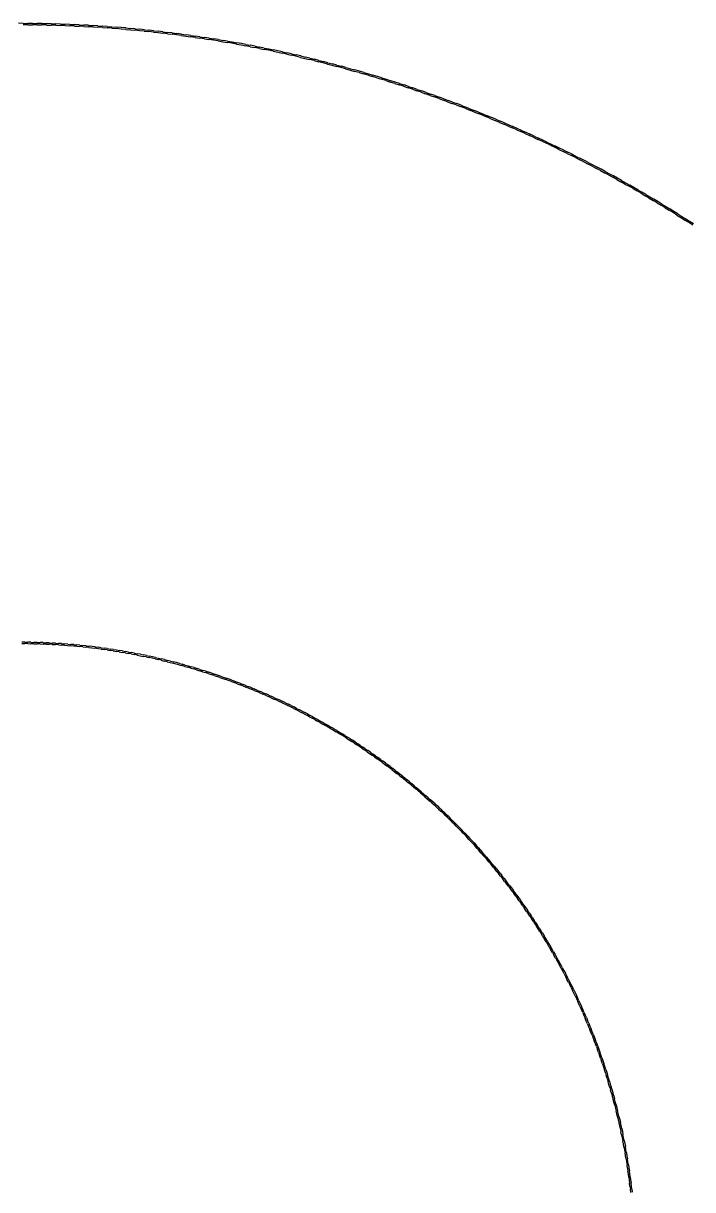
# Model space of a CAD drawing. Header units: metres. Extents: x 2 to 41.4, y 0.9 to 39.
# Drawn here: x 39.109 to 39.489, y 14.914 to 15.575 of the extents above; entities that cross this region are included whole.
import ezdxf

# ---------------------------------------------------------------- set-up
doc = ezdxf.new("R2010")
doc.units = ezdxf.units.M
doc.layers.add('BSA_MATERIAL_SECTION', color=7, linetype='Continuous')

msp = doc.modelspace()

# ---------------------------------------------------------------- linework, layer by layer
at = {"layer": 'BSA_MATERIAL_SECTION'}
for p, q in [((39.10928, 15.5747), (39.10663, 15.57471)), ((39.10928, 15.5747), (39.11193, 15.57469)), ((39.11192, 15.57389), (39.10928, 15.5739)), ((39.11192, 15.57389), (39.11456, 15.57386)), ((39.11457, 15.57466), (39.11193, 15.57469)), ((39.11721, 15.57383), (39.11456, 15.57386)), ((39.11457, 15.57466), (39.11722, 15.57463)), ((39.11721, 15.57383), (39.11985, 15.57378)), ((39.11986, 15.57458), (39.11722, 15.57463)), ((39.12249, 15.57373), (39.11985, 15.57378)), ((39.11986, 15.57458), (39.12251, 15.57453)), ((39.12249, 15.57373), (39.12513, 15.57366)), ((39.12515, 15.57446), (39.12251, 15.57453)), ((39.12778, 15.57359), (39.12513, 15.57366)), ((39.12515, 15.57446), (39.1278, 15.57439)), ((39.12778, 15.57359), (39.13042, 15.5735)), ((39.13044, 15.5743), (39.1278, 15.57439)), ((39.13306, 15.57341), (39.13042, 15.5735)), ((39.13044, 15.5743), (39.13309, 15.57421)), ((39.13306, 15.57341), (39.1357, 15.5733)), ((39.13573, 15.5741), (39.13309, 15.57421)), ((39.13834, 15.57319), (39.1357, 15.5733)), ((39.13573, 15.5741), (39.13838, 15.57399)), ((39.13834, 15.57319), (39.14098, 15.57306)), ((39.14102, 15.57386), (39.13838, 15.57399)), ((39.14362, 15.57293), (39.14098, 15.57306)), ((39.14102, 15.57386), (39.14366, 15.57373)), ((39.14362, 15.57293), (39.14626, 15.57278)), ((39.1463, 15.57358), (39.14366, 15.57373)), ((39.1489, 15.57263), (39.14626, 15.57278)), ((39.1463, 15.57358), (39.14895, 15.57343)), ((39.1489, 15.57263), (39.15154, 15.57246)), ((39.15159, 15.57326), (39.14895, 15.57343)), ((39.15417, 15.57229), (39.15154, 15.57246)), ((39.15159, 15.57326), (39.15423, 15.57309)), ((39.15417, 15.57229), (39.15681, 15.5721)), ((39.15687, 15.5729), (39.15423, 15.57309)), ((39.15945, 15.57191), (39.15681, 15.5721)), ((39.15687, 15.5729), (39.15951, 15.57271)), ((39.15945, 15.57191), (39.16208, 15.5717)), ((39.15951, 15.57271), (39.16214, 15.5725)), ((39.16472, 15.57149), (39.16208, 15.5717)), ((39.16478, 15.57229), (39.16214, 15.5725)), ((39.16735, 15.57126), (39.16472, 15.57149)), ((39.16742, 15.57206), (39.16478, 15.57229)), ((39.16735, 15.57126), (39.16998, 15.57103)), ((39.16742, 15.57206), (39.17006, 15.57183)), ((39.16998, 15.57103), (39.17261, 15.57078)), ((39.17269, 15.57158), (39.17006, 15.57183)), ((39.17525, 15.57054), (39.17261, 15.57078)), ((39.17269, 15.57158), (39.17532, 15.57133)), ((39.17796, 15.57106), (39.17532, 15.57133)), ((39.17796, 15.57106), (39.18059, 15.57079)), ((39.18322, 15.5705), (39.18059, 15.57079)), ((39.17787, 15.57027), (39.17525, 15.57054)), ((39.17787, 15.57027), (39.1805, 15.57)), ((39.18313, 15.56971), (39.1805, 15.57)), ((39.18313, 15.56971), (39.18576, 15.56942)), ((39.18322, 15.5705), (39.18585, 15.57021)), ((39.18576, 15.56942), (39.18838, 15.56911)), ((39.18848, 15.56991), (39.18585, 15.57021)), ((39.19101, 15.5688), (39.18838, 15.56911)), ((39.18848, 15.56991), (39.19111, 15.5696)), ((39.19101, 15.5688), (39.19363, 15.56847)), ((39.19373, 15.56927), (39.19111, 15.5696)), ((39.19625, 15.56815), (39.19363, 15.56847)), ((39.19373, 15.56927), (39.19636, 15.56894)), ((39.19887, 15.5678), (39.19625, 15.56815)), ((39.19898, 15.56859), (39.19636, 15.56894)), ((39.19887, 15.5678), (39.20149, 15.56745)), ((39.19898, 15.56859), (39.2016, 15.56824)), ((39.20149, 15.56745), (39.20411, 15.56708)), ((39.20422, 15.56787), (39.2016, 15.56824)), ((39.20673, 15.56671), (39.20411, 15.56708)), ((39.20422, 15.56787), (39.20684, 15.5675)), ((39.20673, 15.56671), (39.20934, 15.56632)), ((39.20946, 15.56712), (39.20684, 15.5675)), ((39.21196, 15.56594), (39.20934, 15.56632)), ((39.20946, 15.56712), (39.21208, 15.56673)), ((39.21196, 15.56594), (39.21457, 15.56553)), ((39.21469, 15.56632), (39.21208, 15.56673)), ((39.21718, 15.56512), (39.21457, 15.56553)), ((39.21469, 15.56632), (39.21731, 15.56591)), ((39.21979, 15.56469), (39.21718, 15.56512)), ((39.21992, 15.56548), (39.21731, 15.56591)), ((39.21979, 15.56469), (39.2224, 15.56427)), ((39.21992, 15.56548), (39.22253, 15.56506)), ((39.2224, 15.56427), (39.225, 15.56382)), ((39.22514, 15.56461), (39.22253, 15.56506)), ((39.22514, 15.56461), (39.22775, 15.56416)), ((39.22775, 15.56416), (39.23035, 15.56369)), ((39.22761, 15.56337), (39.225, 15.56382)), ((39.23021, 15.56291), (39.22761, 15.56337)), ((39.23021, 15.56291), (39.23281, 15.56244)), ((39.23296, 15.56323), (39.23035, 15.56369)), ((39.23281, 15.56244), (39.23541, 15.56195)), ((39.23556, 15.56274), (39.23296, 15.56323)), ((39.23801, 15.56147), (39.23541, 15.56195)), ((39.23556, 15.56274), (39.23816, 15.56225)), ((39.23801, 15.56147), (39.2406, 15.56096)), ((39.24076, 15.56175), (39.23816, 15.56225)), ((39.2432, 15.56046), (39.2406, 15.56096)), ((39.24076, 15.56175), (39.24335, 15.56124)), ((39.2432, 15.56046), (39.24579, 15.55993)), ((39.24595, 15.56071), (39.24335, 15.56124)), ((39.24838, 15.55941), (39.24579, 15.55993)), ((39.24595, 15.56071), (39.24854, 15.56019)), ((39.25096, 15.55886), (39.24838, 15.55941)), ((39.24854, 15.56019), (39.25113, 15.55964)), ((39.25096, 15.55886), (39.25355, 15.55832)), ((39.25372, 15.5591), (39.25113, 15.55964)), ((39.25355, 15.55832), (39.25613, 15.55775)), ((39.2563, 15.55853), (39.25372, 15.5591)), ((39.25871, 15.55719), (39.25613, 15.55775)), ((39.2563, 15.55853), (39.25889, 15.55797)), ((39.26147, 15.55738), (39.25889, 15.55797)), ((39.25871, 15.55719), (39.26129, 15.5566)), ((39.26387, 15.55602), (39.26129, 15.5566)), ((39.26147, 15.55738), (39.26405, 15.5568)), ((39.26644, 15.55541), (39.26387, 15.55602)), ((39.26663, 15.55619), (39.26405, 15.5568)), ((39.26644, 15.55541), (39.26902, 15.55481)), ((39.26663, 15.55619), (39.2692, 15.55559)), ((39.26902, 15.55481), (39.27159, 15.55419)), ((39.27177, 15.55497), (39.2692, 15.55559)), ((39.27415, 15.55357), (39.27159, 15.55419)), ((39.27177, 15.55497), (39.27435, 15.55434)), ((39.27415, 15.55357), (39.27672, 15.55292)), ((39.27691, 15.5537), (39.27435, 15.55434)), ((39.27928, 15.55228), (39.27672, 15.55292)), ((39.27691, 15.5537), (39.27948, 15.55306)), ((39.28184, 15.55162), (39.27928, 15.55228)), ((39.28204, 15.55239), (39.27948, 15.55306)), ((39.28184, 15.55162), (39.2844, 15.55096)), ((39.28204, 15.55239), (39.2846, 15.55173)), ((39.2844, 15.55096), (39.28695, 15.55028)), ((39.28716, 15.55105), (39.2846, 15.55173)), ((39.28716, 15.55105), (39.28972, 15.55037)), ((39.28951, 15.5496), (39.28695, 15.55028)), ((39.29206, 15.5489), (39.28951, 15.5496)), ((39.29227, 15.54967), (39.28972, 15.55037)), ((39.29206, 15.5489), (39.29461, 15.5482)), ((39.29227, 15.54967), (39.29482, 15.54897)), ((39.29461, 15.5482), (39.29715, 15.54748)), ((39.29482, 15.54897), (39.29737, 15.54825)), ((39.29969, 15.54676), (39.29715, 15.54748)), ((39.29991, 15.54753), (39.29737, 15.54825)), ((39.29969, 15.54676), (39.30223, 15.54602)), ((39.30245, 15.54679), (39.29991, 15.54753)), ((39.30477, 15.54528), (39.30223, 15.54602)), ((39.30245, 15.54679), (39.30499, 15.54605)), ((39.30477, 15.54528), (39.3073, 15.54452)), ((39.30499, 15.54605), (39.30753, 15.54529)), ((39.30983, 15.54376), (39.3073, 15.54452)), ((39.31007, 15.54453), (39.30753, 15.54529)), ((39.31259, 15.54375), (39.31007, 15.54453)), ((39.30983, 15.54376), (39.31236, 15.54299)), ((39.31489, 15.54221), (39.31236, 15.54299)), ((39.31259, 15.54375), (39.31512, 15.54297)), ((39.31489, 15.54221), (39.31741, 15.54142)), ((39.31512, 15.54297), (39.31765, 15.54218)), ((39.31993, 15.54062), (39.31741, 15.54142)), ((39.32017, 15.54138), (39.31765, 15.54218)), ((39.31993, 15.54062), (39.32244, 15.5398)), ((39.32269, 15.54057), (39.32017, 15.54138)), ((39.32496, 15.53899), (39.32244, 15.5398)), ((39.32269, 15.54057), (39.3252, 15.53975)), ((39.32496, 15.53899), (39.32746, 15.53816)), ((39.32772, 15.53891), (39.3252, 15.53975)), ((39.32997, 15.53732), (39.32746, 15.53816)), ((39.32772, 15.53891), (39.33023, 15.53808)), ((39.33273, 15.53723), (39.33023, 15.53808)), ((39.32997, 15.53732), (39.33247, 15.53647)), ((39.33498, 15.53562), (39.33247, 15.53647)), ((39.33273, 15.53723), (39.33524, 15.53637)), ((39.33498, 15.53562), (39.33747, 15.53474)), ((39.33773, 15.5355), (39.33524, 15.53637)), ((39.33997, 15.53387), (39.33747, 15.53474)), ((39.33773, 15.5355), (39.34023, 15.53463)), ((39.33997, 15.53387), (39.34245, 15.53298)), ((39.34272, 15.53374), (39.34023, 15.53463)), ((39.34494, 15.53209), (39.34245, 15.53298)), ((39.34272, 15.53374), (39.34522, 15.53284)), ((39.34494, 15.53209), (39.34743, 15.53118)), ((39.3477, 15.53193), (39.34522, 15.53284)), ((39.34991, 15.53027), (39.34743, 15.53118)), ((39.3477, 15.53193), (39.35019, 15.53102)), ((39.35266, 15.53009), (39.35019, 15.53102)), ((39.34991, 15.53027), (39.35238, 15.52935)), ((39.35486, 15.52842), (39.35238, 15.52935)), ((39.35266, 15.53009), (39.35514, 15.52917)), ((39.35486, 15.52842), (39.35732, 15.52747)), ((39.35761, 15.52822), (39.35514, 15.52917)), ((39.35979, 15.52652), (39.35732, 15.52747)), ((39.35761, 15.52822), (39.36008, 15.52727)), ((39.35979, 15.52652), (39.36225, 15.52556)), ((39.36255, 15.5263), (39.36008, 15.52727)), ((39.36471, 15.52459), (39.36225, 15.52556)), ((39.36255, 15.5263), (39.36501, 15.52534)), ((39.36471, 15.52459), (39.36717, 15.52361)), ((39.36746, 15.52435), (39.36501, 15.52534)), ((39.36962, 15.52263), (39.36717, 15.52361)), ((39.36746, 15.52435), (39.36992, 15.52337)), ((39.36962, 15.52263), (39.37207, 15.52162)), ((39.36992, 15.52337), (39.37237, 15.52236)), ((39.37451, 15.52062), (39.37207, 15.52162)), ((39.37482, 15.52136), (39.37237, 15.52236)), ((39.37451, 15.52062), (39.37695, 15.5196)), ((39.37726, 15.52034), (39.37482, 15.52136)), ((39.37939, 15.51858), (39.37695, 15.5196)), ((39.37726, 15.52034), (39.3797, 15.51932)), ((39.37939, 15.51858), (39.38182, 15.51754)), ((39.38213, 15.51828), (39.3797, 15.51932)), ((39.38213, 15.51828), (39.38457, 15.51724)), ((39.38425, 15.5165), (39.38182, 15.51754)), ((39.38425, 15.5165), (39.38667, 15.51545)), ((39.38457, 15.51724), (39.38699, 15.51618)), ((39.38909, 15.51439), (39.38667, 15.51545)), ((39.38942, 15.51512), (39.38699, 15.51618)), ((39.38909, 15.51439), (39.39151, 15.51331)), ((39.39183, 15.51404), (39.38942, 15.51512)), ((39.39392, 15.51224), (39.39151, 15.51331)), ((39.39183, 15.51404), (39.39425, 15.51297)), ((39.39392, 15.51224), (39.39633, 15.51114)), ((39.39425, 15.51297), (39.39666, 15.51187)), ((39.39873, 15.51005), (39.39633, 15.51114)), ((39.39907, 15.51078), (39.39666, 15.51187)), ((39.39873, 15.51005), (39.40113, 15.50894)), ((39.39907, 15.51078), (39.40147, 15.50966)), ((39.40353, 15.50782), (39.40113, 15.50894)), ((39.40387, 15.50855), (39.40147, 15.50966)), ((39.40353, 15.50782), (39.40592, 15.50669)), ((39.40626, 15.50742), (39.40387, 15.50855)), ((39.40831, 15.50556), (39.40592, 15.50669)), ((39.40626, 15.50742), (39.40865, 15.50629)), ((39.40831, 15.50556), (39.41069, 15.50442)), ((39.40865, 15.50629), (39.41104, 15.50514)), ((39.41342, 15.50399), (39.41104, 15.50514)), ((39.41307, 15.50327), (39.41069, 15.50442)), ((39.41307, 15.50327), (39.41544, 15.5021)), ((39.4158, 15.50282), (39.41342, 15.50399)), ((39.41781, 15.50094), (39.41544, 15.5021)), ((39.4158, 15.50282), (39.41817, 15.50165)), ((39.41781, 15.50094), (39.42018, 15.49975)), ((39.42054, 15.50047), (39.41817, 15.50165)), ((39.42254, 15.49857), (39.42018, 15.49975)), ((39.42054, 15.50047), (39.4229, 15.49928)), ((39.42254, 15.49857), (39.4249, 15.49737)), ((39.4229, 15.49928), (39.42526, 15.49808)), ((39.42762, 15.49688), (39.42526, 15.49808)), ((39.42725, 15.49616), (39.4249, 15.49737)), ((39.42725, 15.49616), (39.42959, 15.49495)), ((39.42996, 15.49565), (39.42762, 15.49688)), ((39.43194, 15.49373), (39.42959, 15.49495)), ((39.42996, 15.49565), (39.43231, 15.49443)), ((39.43194, 15.49373), (39.43428, 15.49249)), ((39.43231, 15.49443), (39.43465, 15.4932)), ((39.43661, 15.49125), (39.43428, 15.49249)), ((39.43699, 15.49196), (39.43465, 15.4932)), ((39.43932, 15.4907), (39.43699, 15.49196)), ((39.43661, 15.49125), (39.43894, 15.49)), ((39.44126, 15.48874), (39.43894, 15.49)), ((39.43932, 15.4907), (39.44165, 15.48944)), ((39.44126, 15.48874), (39.44358, 15.48747)), ((39.44165, 15.48944), (39.44397, 15.48817)), ((39.4459, 15.4862), (39.44358, 15.48747)), ((39.44629, 15.4869), (39.44397, 15.48817)), ((39.4459, 15.4862), (39.4482, 15.48491)), ((39.44859, 15.48561), (39.44629, 15.4869)), ((39.45051, 15.48362), (39.4482, 15.48491)), ((39.44859, 15.48561), (39.4509, 15.48431)), ((39.45051, 15.48362), (39.45281, 15.48231)), ((39.4509, 15.48431), (39.4532, 15.48301)), ((39.45511, 15.481), (39.45281, 15.48231)), ((39.4555, 15.4817), (39.4532, 15.48301)), ((39.45511, 15.481), (39.45739, 15.47968)), ((39.45779, 15.48037), (39.4555, 15.4817)), ((39.45968, 15.47835), (39.45739, 15.47968)), ((39.45779, 15.48037), (39.46008, 15.47905)), ((39.45968, 15.47835), (39.46196, 15.47701)), ((39.46236, 15.4777), (39.46008, 15.47905)), ((39.46424, 15.47567), (39.46196, 15.47701)), ((39.46236, 15.4777), (39.46464, 15.47636)), ((39.46424, 15.47567), (39.4665, 15.47431)), ((39.46464, 15.47636), (39.46691, 15.475)), ((39.46877, 15.47295), (39.4665, 15.47431)), ((39.46918, 15.47364), (39.46691, 15.475)), ((39.46877, 15.47295), (39.47103, 15.47158)), ((39.47144, 15.47226), (39.46918, 15.47364)), ((39.47328, 15.4702), (39.47103, 15.47158)), ((39.47144, 15.47226), (39.4737, 15.47088)), ((39.47328, 15.4702), (39.47553, 15.46881)), ((39.4737, 15.47088), (39.47595, 15.46949)), ((39.47778, 15.46742), (39.47553, 15.46881)), ((39.4782, 15.46809), (39.47595, 15.46949)), ((39.48001, 15.46601), (39.47778, 15.46742)), ((39.48044, 15.46668), (39.4782, 15.46809)), ((39.48001, 15.46601), (39.48225, 15.4646)), ((39.48044, 15.46668), (39.48268, 15.46527)), ((39.48268, 15.46527), (39.4849, 15.46384)), ((39.48225, 15.4646), (39.48447, 15.46317)), ((39.4867, 15.46174), (39.48447, 15.46317)), ((39.48713, 15.46241), (39.4849, 15.46384)), ((39.48891, 15.4603), (39.4867, 15.46174)), ((39.48935, 15.46097), (39.48713, 15.46241)), ((39.11011, 15.22389), (39.10837, 15.2239)), ((39.10837, 15.2231), (39.11011, 15.22309)), ((39.11011, 15.22389), (39.11185, 15.22386)), ((39.11184, 15.22306), (39.11011, 15.22309)), ((39.11184, 15.22306), (39.11358, 15.22304)), ((39.11359, 15.22384), (39.11185, 15.22386)), ((39.11531, 15.22299), (39.11358, 15.22304)), ((39.11359, 15.22384), (39.11533, 15.22379)), ((39.11531, 15.22299), (39.11705, 15.22295)), ((39.11707, 15.22375), (39.11533, 15.22379)), ((39.11878, 15.22289), (39.11705, 15.22295)), ((39.11707, 15.22375), (39.11881, 15.22369)), ((39.11878, 15.22289), (39.12052, 15.22283)), ((39.12055, 15.22363), (39.11881, 15.22369)), ((39.12225, 15.22275), (39.12052, 15.22283)), ((39.12055, 15.22363), (39.12229, 15.22355)), ((39.12225, 15.22275), (39.12398, 15.22268)), ((39.12402, 15.22347), (39.12229, 15.22355)), ((39.12572, 15.22258), (39.12398, 15.22268)), ((39.12402, 15.22347), (39.12576, 15.22338)), ((39.12572, 15.22258), (39.12745, 15.22249)), ((39.1275, 15.22328), (39.12576, 15.22338)), ((39.12918, 15.22237), (39.12745, 15.22249)), ((39.1275, 15.22328), (39.12923, 15.22317)), ((39.12918, 15.22237), (39.13092, 15.22226)), ((39.13097, 15.22306), (39.12923, 15.22317)), ((39.13265, 15.22213), (39.13092, 15.22226)), ((39.13097, 15.22306), (39.13271, 15.22293)), ((39.13265, 15.22213), (39.13438, 15.222)), ((39.13444, 15.2228), (39.13271, 15.22293)), ((39.13438, 15.222), (39.13611, 15.22186)), ((39.13444, 15.2228), (39.13617, 15.22265)), ((39.13784, 15.22171), (39.13611, 15.22186)), ((39.13791, 15.22251), (39.13617, 15.22265)), ((39.13956, 15.22155), (39.13784, 15.22171)), ((39.13791, 15.22251), (39.13964, 15.22234)), ((39.13956, 15.22155), (39.14129, 15.22138)), ((39.14137, 15.22218), (39.13964, 15.22234)), ((39.14302, 15.2212), (39.14129, 15.22138)), ((39.14137, 15.22218), (39.1431, 15.222)), ((39.14302, 15.2212), (39.14475, 15.22102)), ((39.14483, 15.22182), (39.1431, 15.222)), ((39.14647, 15.22082), (39.14475, 15.22102)), ((39.14483, 15.22182), (39.14656, 15.22162)), ((39.14647, 15.22082), (39.14819, 15.22062)), ((39.14829, 15.22142), (39.14656, 15.22162)), ((39.14819, 15.22062), (39.14992, 15.22041)), ((39.15002, 15.2212), (39.14829, 15.22142)), ((39.15164, 15.22019), (39.14992, 15.22041)), ((39.15002, 15.2212), (39.15174, 15.22099)), ((39.15347, 15.22075), (39.15174, 15.22099)), ((39.15347, 15.22075), (39.15519, 15.22052)), ((39.15691, 15.22027), (39.15519, 15.22052)), ((39.15691, 15.22027), (39.15863, 15.22002)), ((39.15336, 15.21996), (39.15164, 15.22019)), ((39.15336, 15.21996), (39.15508, 15.21973)), ((39.1568, 15.21948), (39.15508, 15.21973)), ((39.1568, 15.21948), (39.15852, 15.21923)), ((39.16023, 15.21896), (39.15852, 15.21923)), ((39.16035, 15.21975), (39.15863, 15.22002)), ((39.16023, 15.21896), (39.16195, 15.2187)), ((39.16035, 15.21975), (39.16207, 15.21949)), ((39.16366, 15.21841), (39.16195, 15.2187)), ((39.16207, 15.21949), (39.16379, 15.2192)), ((39.16366, 15.21841), (39.16537, 15.21813)), ((39.16551, 15.21892), (39.16379, 15.2192)), ((39.16708, 15.21783), (39.16537, 15.21813)), ((39.16551, 15.21892), (39.16722, 15.21862)), ((39.16708, 15.21783), (39.16879, 15.21753)), ((39.16893, 15.21832), (39.16722, 15.21862)), ((39.1705, 15.21721), (39.16879, 15.21753)), ((39.16893, 15.21832), (39.17064, 15.218)), ((39.1705, 15.21721), (39.1722, 15.2169)), ((39.17235, 15.21768), (39.17064, 15.218)), ((39.17391, 15.21656), (39.1722, 15.2169)), ((39.17235, 15.21768), (39.17406, 15.21735)), ((39.17391, 15.21656), (39.17561, 15.21623)), ((39.17577, 15.21701), (39.17406, 15.21735)), ((39.17561, 15.21623), (39.17731, 15.21587)), ((39.17577, 15.21701), (39.17747, 15.21666)), ((39.17901, 15.21552), (39.17731, 15.21587)), ((39.17918, 15.21631), (39.17747, 15.21666)), ((39.17901, 15.21552), (39.18071, 15.21516)), ((39.17918, 15.21631), (39.18088, 15.21594)), ((39.1824, 15.21479), (39.18071, 15.21516)), ((39.18258, 15.21557), (39.18088, 15.21594)), ((39.1841, 15.2144), (39.1824, 15.21479)), ((39.18427, 15.21518), (39.18258, 15.21557)), ((39.1841, 15.2144), (39.18579, 15.21402)), ((39.18427, 15.21518), (39.18597, 15.2148)), ((39.18748, 15.21362), (39.18579, 15.21402)), ((39.18597, 15.2148), (39.18766, 15.21439)), ((39.18748, 15.21362), (39.18916, 15.21321)), ((39.18935, 15.21399), (39.18766, 15.21439)), ((39.18935, 15.21399), (39.19104, 15.21357)), ((39.19085, 15.21279), (39.18916, 15.21321)), ((39.19085, 15.21279), (39.19253, 15.21238)), ((39.19273, 15.21315), (39.19104, 15.21357)), ((39.19253, 15.21238), (39.19421, 15.21194)), ((39.19273, 15.21315), (39.19442, 15.21272)), ((39.19589, 15.21151), (39.19421, 15.21194)), ((39.1961, 15.21228), (39.19442, 15.21272)), ((39.19757, 15.21105), (39.19589, 15.21151)), ((39.19778, 15.21183), (39.1961, 15.21228)), ((39.19757, 15.21105), (39.19925, 15.2106)), ((39.19778, 15.21183), (39.19946, 15.21137)), ((39.20092, 15.21013), (39.19925, 15.2106)), ((39.20113, 15.2109), (39.19946, 15.21137)), ((39.20092, 15.21013), (39.20259, 15.20966)), ((39.20113, 15.2109), (39.20281, 15.21043)), ((39.20426, 15.20918), (39.20259, 15.20966)), ((39.20281, 15.21043), (39.20448, 15.20995)), ((39.20426, 15.20918), (39.20592, 15.20869)), ((39.20615, 15.20946), (39.20448, 15.20995)), ((39.20758, 15.20819), (39.20592, 15.20869)), ((39.20615, 15.20946), (39.20782, 15.20896)), ((39.20758, 15.20819), (39.20925, 15.20769)), ((39.20948, 15.20845), (39.20782, 15.20896)), ((39.2109, 15.20717), (39.20925, 15.20769)), ((39.20948, 15.20845), (39.21114, 15.20793)), ((39.2109, 15.20717), (39.21256, 15.20665)), ((39.2128, 15.20742), (39.21114, 15.20793)), ((39.2128, 15.20742), (39.21446, 15.20688)), ((39.21421, 15.20612), (39.21256, 15.20665)), ((39.21421, 15.20612), (39.21586, 15.20558)), ((39.21611, 15.20634), (39.21446, 15.20688)), ((39.21751, 15.20503), (39.21586, 15.20558)), ((39.21611, 15.20634), (39.21776, 15.20579)), ((39.21751, 15.20503), (39.21915, 15.20448)), ((39.21941, 15.20524), (39.21776, 15.20579)), ((39.22079, 15.20391), (39.21915, 15.20448)), ((39.22106, 15.20467), (39.21941, 15.20524)), ((39.22079, 15.20391), (39.22243, 15.20335)), ((39.22106, 15.20467), (39.2227, 15.2041)), ((39.22243, 15.20335), (39.22407, 15.20276)), ((39.2227, 15.2041), (39.22434, 15.20352)), ((39.2257, 15.20218), (39.22407, 15.20276)), ((39.22598, 15.20293), (39.22434, 15.20352)), ((39.22733, 15.20158), (39.2257, 15.20218)), ((39.22761, 15.20233), (39.22598, 15.20293)), ((39.22733, 15.20158), (39.22896, 15.20098)), ((39.22761, 15.20233), (39.22924, 15.20173)), ((39.23058, 15.20036), (39.22896, 15.20098)), ((39.22924, 15.20173), (39.23087, 15.20111)), ((39.2325, 15.20049), (39.23087, 15.20111)), ((39.2325, 15.20049), (39.23412, 15.19986)), ((39.23058, 15.20036), (39.23221, 15.19975)), ((39.23382, 15.19911), (39.23221, 15.19975)), ((39.23382, 15.19911), (39.23544, 15.19848)), ((39.23574, 15.19923), (39.23412, 15.19986)), ((39.23705, 15.19783), (39.23544, 15.19848)), ((39.23574, 15.19923), (39.23735, 15.19858)), ((39.23705, 15.19783), (39.23866, 15.19719)), ((39.23896, 15.19793), (39.23735, 15.19858)), ((39.24026, 15.19652), (39.23866, 15.19719)), ((39.23896, 15.19793), (39.24057, 15.19726)), ((39.24026, 15.19652), (39.24187, 15.19586)), ((39.24218, 15.19659), (39.24057, 15.19726)), ((39.24347, 15.19518), (39.24187, 15.19586)), ((39.24218, 15.19659), (39.24378, 15.19591)), ((39.24347, 15.19518), (39.24506, 15.1945)), ((39.24538, 15.19523), (39.24378, 15.19591)), ((39.24665, 15.1938), (39.24506, 15.1945)), ((39.24538, 15.19523), (39.24697, 15.19453)), ((39.24665, 15.1938), (39.24824, 15.1931)), ((39.24857, 15.19384), (39.24697, 15.19453)), ((39.24857, 15.19384), (39.25015, 15.19312)), ((39.24983, 15.19239), (39.24824, 15.1931)), ((39.24983, 15.19239), (39.25141, 15.19168)), ((39.25174, 15.19241), (39.25015, 15.19312)), ((39.25299, 15.19095), (39.25141, 15.19168)), ((39.25174, 15.19241), (39.25332, 15.19168)), ((39.25299, 15.19095), (39.25456, 15.19023)), ((39.2549, 15.19095), (39.25332, 15.19168)), ((39.25613, 15.18948), (39.25456, 15.19023)), ((39.2549, 15.19095), (39.25647, 15.19021)), ((39.25613, 15.18948), (39.2577, 15.18874)), ((39.25804, 15.18946), (39.25647, 15.19021)), ((39.2577, 15.18874), (39.25926, 15.18798)), ((39.25804, 15.18946), (39.25961, 15.1887)), ((39.26082, 15.18722), (39.25926, 15.18798)), ((39.26117, 15.18794), (39.25961, 15.1887)), ((39.26237, 15.18645), (39.26082, 15.18722)), ((39.26117, 15.18794), (39.26273, 15.18716)), ((39.26237, 15.18645), (39.26393, 15.18567)), ((39.26429, 15.18639), (39.26273, 15.18716)), ((39.26547, 15.18488), (39.26393, 15.18567)), ((39.26429, 15.18639), (39.26584, 15.1856)), ((39.26547, 15.18488), (39.26702, 15.18409)), ((39.26739, 15.18481), (39.26584, 15.1856)), ((39.26856, 15.18329), (39.26702, 15.18409)), ((39.26739, 15.18481), (39.26893, 15.184)), ((39.26856, 15.18329), (39.2701, 15.18248)), ((39.27047, 15.18319), (39.26893, 15.184)), ((39.27163, 15.18166), (39.2701, 15.18248)), ((39.27047, 15.18319), (39.272, 15.18237)), ((39.27163, 15.18166), (39.27316, 15.18084)), ((39.27354, 15.18155), (39.272, 15.18237)), ((39.27468, 15.18001), (39.27316, 15.18084)), ((39.27354, 15.18155), (39.27506, 15.18071)), ((39.27659, 15.17987), (39.27506, 15.18071)), ((39.27468, 15.18001), (39.2762, 15.17917)), ((39.27771, 15.17832), (39.2762, 15.17917)), ((39.27659, 15.17987), (39.2781, 15.17902)), ((39.27771, 15.17832), (39.27923, 15.17747)), ((39.27962, 15.17817), (39.2781, 15.17902)), ((39.27923, 15.17747), (39.28073, 15.17661)), ((39.27962, 15.17817), (39.28113, 15.1773)), ((39.28223, 15.17574), (39.28073, 15.17661)), ((39.28264, 15.17643), (39.28113, 15.1773)), ((39.28373, 15.17486), (39.28223, 15.17574)), ((39.28264, 15.17643), (39.28414, 15.17555)), ((39.28373, 15.17486), (39.28523, 15.17398)), ((39.28564, 15.17467), (39.28414, 15.17555)), ((39.28523, 15.17398), (39.28671, 15.17309)), ((39.28713, 15.17377), (39.28564, 15.17467)), ((39.2882, 15.17219), (39.28671, 15.17309)), ((39.28713, 15.17377), (39.28862, 15.17287)), ((39.2882, 15.17219), (39.28968, 15.17128)), ((39.28862, 15.17287), (39.2901, 15.17196)), ((39.29116, 15.17037), (39.28968, 15.17128)), ((39.29158, 15.17105), (39.2901, 15.17196)), ((39.29263, 15.16945), (39.29116, 15.17037)), ((39.29158, 15.17105), (39.29305, 15.17012)), ((39.29263, 15.16945), (39.2941, 15.16852)), ((39.29453, 15.1692), (39.29305, 15.17012)), ((39.2941, 15.16852), (39.29556, 15.16758)), ((39.29453, 15.1692), (39.29599, 15.16826)), ((39.29702, 15.16664), (39.29556, 15.16758)), ((39.29745, 15.16731), (39.29599, 15.16826)), ((39.29702, 15.16664), (39.29847, 15.16569)), ((39.29745, 15.16731), (39.29891, 15.16636)), ((39.29992, 15.16474), (39.29847, 15.16569)), ((39.30036, 15.1654), (39.29891, 15.16636)), ((39.30136, 15.16377), (39.29992, 15.16474)), ((39.30036, 15.1654), (39.3018, 15.16443)), ((39.30136, 15.16377), (39.3028, 15.1628)), ((39.30325, 15.16346), (39.3018, 15.16443)), ((39.30423, 15.16182), (39.3028, 15.1628)), ((39.30325, 15.16346), (39.30468, 15.16248)), ((39.30423, 15.16182), (39.30566, 15.16084)), ((39.30612, 15.16149), (39.30468, 15.16248)), ((39.30566, 15.16084), (39.30708, 15.15984)), ((39.30612, 15.16149), (39.30754, 15.1605)), ((39.3085, 15.15884), (39.30708, 15.15984)), ((39.30897, 15.1595), (39.30754, 15.1605)), ((39.3085, 15.15884), (39.30991, 15.15783)), ((39.30897, 15.1595), (39.31038, 15.15848)), ((39.31133, 15.15682), (39.30991, 15.15783)), ((39.31179, 15.15747), (39.31038, 15.15848)), ((39.31273, 15.1558), (39.31133, 15.15682)), ((39.31179, 15.15747), (39.3132, 15.15644)), ((39.31273, 15.1558), (39.31413, 15.15477)), ((39.3146, 15.15542), (39.3132, 15.15644)), ((39.31413, 15.15477), (39.31552, 15.15374)), ((39.3146, 15.15542), (39.316, 15.15438)), ((39.31739, 15.15334), (39.316, 15.15438)), ((39.31691, 15.1527), (39.31552, 15.15374)), ((39.31829, 15.15164), (39.31691, 15.1527)), ((39.31739, 15.15334), (39.31878, 15.15228)), ((39.31829, 15.15164), (39.31967, 15.15059)), ((39.32016, 15.15123), (39.31878, 15.15228)), ((39.31967, 15.15059), (39.32104, 15.14953)), ((39.32016, 15.15123), (39.32153, 15.15016)), ((39.32241, 15.14846), (39.32104, 15.14953)), ((39.32291, 15.14909), (39.32153, 15.15016)), ((39.32241, 15.14846), (39.32377, 15.14738)), ((39.32427, 15.14801), (39.32291, 15.14909)), ((39.32427, 15.14801), (39.32563, 15.14693)), ((39.32513, 15.1463), (39.32377, 15.14738)), ((39.32648, 15.14521), (39.32513, 15.1463)), ((39.32563, 15.14693), (39.32698, 15.14583)), ((39.32648, 15.14521), (39.32783, 15.14412)), ((39.32833, 15.14474), (39.32698, 15.14583)), ((39.32917, 15.14301), (39.32783, 15.14412)), ((39.32833, 15.14474), (39.32968, 15.14363)), ((39.32917, 15.14301), (39.3305, 15.1419)), ((39.33102, 15.14252), (39.32968, 15.14363)), ((39.3305, 15.1419), (39.33183, 15.14078)), ((39.33102, 15.14252), (39.33235, 15.1414)), ((39.33368, 15.14027), (39.33235, 15.1414)), ((39.33316, 15.13967), (39.33183, 15.14078)), ((39.33447, 15.13853), (39.33316, 15.13967)), ((39.33499, 15.13914), (39.33368, 15.14027)), ((39.33447, 15.13853), (39.33579, 15.1374)), ((39.33499, 15.13914), (39.33631, 15.138)), ((39.33709, 15.13625), (39.33579, 15.1374)), ((39.33631, 15.138), (39.33762, 15.13686)), ((39.33709, 15.13625), (39.3384, 15.13511)), ((39.33893, 15.13571), (39.33762, 15.13686)), ((39.3384, 15.13511), (39.33969, 15.13395)), ((39.33893, 15.13571), (39.34022, 15.13455)), ((39.34152, 15.13339), (39.34022, 15.13455)), ((39.34098, 15.13279), (39.33969, 15.13395)), ((39.34098, 15.13279), (39.34226, 15.13162)), ((39.3428, 15.13221), (39.34152, 15.13339)), ((39.34354, 15.13045), (39.34226, 15.13162)), ((39.3428, 15.13221), (39.34409, 15.13104)), ((39.34481, 15.12927), (39.34354, 15.13045)), ((39.34409, 15.13104), (39.34536, 15.12985)), ((39.34481, 15.12927), (39.34608, 15.12808)), ((39.34663, 15.12866), (39.34536, 15.12985)), ((39.34734, 15.12689), (39.34608, 15.12808)), ((39.34663, 15.12866), (39.34789, 15.12746)), ((39.34734, 15.12689), (39.3486, 15.12569)), ((39.34915, 15.12627), (39.34789, 15.12746)), ((39.34984, 15.12448), (39.3486, 15.12569)), ((39.3504, 15.12505), (39.34915, 15.12627)), ((39.34984, 15.12448), (39.35109, 15.12327)), ((39.3504, 15.12505), (39.35165, 15.12384)), ((39.35232, 15.12205), (39.35109, 15.12327)), ((39.35165, 15.12384), (39.35288, 15.12262)), ((39.35232, 15.12205), (39.35356, 15.12083)), ((39.35412, 15.12139), (39.35288, 15.12262)), ((39.35534, 15.12016), (39.35412, 15.12139)), ((39.35478, 15.11959), (39.35356, 15.12083)), ((39.35478, 15.11959), (39.356, 15.11836)), ((39.35534, 15.12016), (39.35657, 15.11892)), ((39.35721, 15.11712), (39.356, 15.11836)), ((39.35657, 15.11892), (39.35778, 15.11767)), ((39.35721, 15.11712), (39.35842, 15.11587)), ((39.35899, 15.11642), (39.35778, 15.11767)), ((39.35961, 15.11461), (39.35842, 15.11587)), ((39.35899, 15.11642), (39.36019, 15.11516)), ((39.35961, 15.11461), (39.36081, 15.11335)), ((39.36139, 15.1139), (39.36019, 15.11516)), ((39.36199, 15.11209), (39.36081, 15.11335)), ((39.36139, 15.1139), (39.36258, 15.11263)), ((39.36199, 15.11209), (39.36318, 15.11082)), ((39.36376, 15.11136), (39.36258, 15.11263)), ((39.36435, 15.10953), (39.36318, 15.11082)), ((39.36494, 15.11007), (39.36376, 15.11136)), ((39.36435, 15.10953), (39.36552, 15.10825)), ((39.36494, 15.11007), (39.36611, 15.10879)), ((39.36668, 15.10696), (39.36552, 15.10825)), ((39.36727, 15.1075), (39.36611, 15.10879)), ((39.36668, 15.10696), (39.36784, 15.10567)), ((39.36727, 15.1075), (39.36843, 15.1062)), ((39.36898, 15.10436), (39.36784, 15.10567)), ((39.36843, 15.1062), (39.36958, 15.10489)), ((39.36898, 15.10436), (39.37013, 15.10306)), ((39.37073, 15.10359), (39.36958, 15.10489)), ((39.37126, 15.10174), (39.37013, 15.10306)), ((39.37187, 15.10227), (39.37073, 15.10359)), ((39.37126, 15.10174), (39.37239, 15.10043)), ((39.37187, 15.10227), (39.373, 15.10095)), ((39.37351, 15.0991), (39.37239, 15.10043)), ((39.373, 15.10095), (39.37412, 15.09962)), ((39.37351, 15.0991), (39.37463, 15.09778)), ((39.37525, 15.09829), (39.37412, 15.09962)), ((39.37574, 15.09644), (39.37463, 15.09778)), ((39.37635, 15.09695), (39.37525, 15.09829)), ((39.37574, 15.09644), (39.37684, 15.0951)), ((39.37635, 15.09695), (39.37746, 15.09561)), ((39.37794, 15.09375), (39.37684, 15.0951)), ((39.37746, 15.09561), (39.37856, 15.09426)), ((39.37794, 15.09375), (39.37903, 15.0924)), ((39.37965, 15.0929), (39.37856, 15.09426)), ((39.38011, 15.09104), (39.37903, 15.0924)), ((39.37965, 15.0929), (39.38074, 15.09154)), ((39.38011, 15.09104), (39.38119, 15.08968)), ((39.38182, 15.09018), (39.38074, 15.09154)), ((39.38225, 15.08831), (39.38119, 15.08968)), ((39.38182, 15.09018), (39.38289, 15.08881)), ((39.38225, 15.08831), (39.38332, 15.08694)), ((39.38395, 15.08743), (39.38289, 15.08881)), ((39.38437, 15.08556), (39.38332, 15.08694)), ((39.38501, 15.08605), (39.38395, 15.08743)), ((39.38437, 15.08556), (39.38542, 15.08418)), ((39.38501, 15.08605), (39.38606, 15.08467)), ((39.38646, 15.08279), (39.38542, 15.08418)), ((39.38606, 15.08467), (39.3871, 15.08327)), ((39.38646, 15.08279), (39.3875, 15.0814)), ((39.38814, 15.08188), (39.3871, 15.08327)), ((39.38853, 15.08), (39.3875, 15.0814)), ((39.38917, 15.08047), (39.38814, 15.08188)), ((39.38853, 15.08), (39.38955, 15.0786)), ((39.38917, 15.08047), (39.3902, 15.07907)), ((39.39056, 15.07719), (39.38955, 15.0786)), ((39.3902, 15.07907), (39.39121, 15.07765)), ((39.39056, 15.07719), (39.39157, 15.07578)), ((39.39222, 15.07624), (39.39121, 15.07765)), ((39.39257, 15.07435), (39.39157, 15.07578)), ((39.39322, 15.07481), (39.39222, 15.07624)), ((39.39322, 15.07481), (39.39422, 15.07339)), ((39.39257, 15.07435), (39.39356, 15.07293)), ((39.39455, 15.0715), (39.39356, 15.07293)), ((39.39422, 15.07339), (39.39521, 15.07195)), ((39.39455, 15.0715), (39.39553, 15.07007)), ((39.39619, 15.07052), (39.39521, 15.07195)), ((39.3965, 15.06863), (39.39553, 15.07007)), ((39.39619, 15.07052), (39.39716, 15.06908)), ((39.3965, 15.06863), (39.39746, 15.06719)), ((39.39813, 15.06763), (39.39716, 15.06908)), ((39.39842, 15.06574), (39.39746, 15.06719)), ((39.39813, 15.06763), (39.39909, 15.06618)), ((39.39842, 15.06574), (39.39937, 15.06429)), ((39.40004, 15.06472), (39.39909, 15.06618)), ((39.39937, 15.06429), (39.40031, 15.06283)), ((39.40004, 15.06472), (39.40098, 15.06326)), ((39.40125, 15.06137), (39.40031, 15.06283)), ((39.40192, 15.0618), (39.40098, 15.06326)), ((39.40192, 15.0618), (39.40285, 15.06033)), ((39.40217, 15.0599), (39.40125, 15.06137)), ((39.40217, 15.0599), (39.4031, 15.05843)), ((39.40378, 15.05885), (39.40285, 15.06033)), ((39.40401, 15.05695), (39.4031, 15.05843)), ((39.40378, 15.05885), (39.40469, 15.05737)), ((39.40401, 15.05695), (39.40492, 15.05547)), ((39.4056, 15.05589), (39.40469, 15.05737)), ((39.40581, 15.05399), (39.40492, 15.05547)), ((39.4065, 15.0544), (39.4056, 15.05589)), ((39.40581, 15.05399), (39.40671, 15.0525)), ((39.4065, 15.0544), (39.4074, 15.05291)), ((39.40759, 15.051), (39.40671, 15.0525)), ((39.4074, 15.05291), (39.40828, 15.05141)), ((39.40759, 15.051), (39.40847, 15.04951)), ((39.40916, 15.04991), (39.40828, 15.05141)), ((39.40933, 15.048), (39.40847, 15.04951)), ((39.41003, 15.0484), (39.40916, 15.04991)), ((39.41003, 15.0484), (39.4109, 15.04689)), ((39.40933, 15.048), (39.4102, 15.0465)), ((39.41105, 15.04498), (39.4102, 15.0465)), ((39.4109, 15.04689), (39.41175, 15.04538)), ((39.41105, 15.04498), (39.4119, 15.04347)), ((39.4126, 15.04386), (39.41175, 15.04538)), ((39.4119, 15.04347), (39.41274, 15.04195)), ((39.4126, 15.04386), (39.41344, 15.04234)), ((39.41357, 15.04043), (39.41274, 15.04195)), ((39.41427, 15.04081), (39.41344, 15.04234)), ((39.41439, 15.0389), (39.41357, 15.04043)), ((39.4151, 15.03928), (39.41427, 15.04081)), ((39.41439, 15.0389), (39.41521, 15.03737)), ((39.4151, 15.03928), (39.41592, 15.03774)), ((39.41602, 15.03583), (39.41521, 15.03737)), ((39.41592, 15.03774), (39.41673, 15.0362)), ((39.41602, 15.03583), (39.41682, 15.03429)), ((39.41753, 15.03466), (39.41673, 15.0362)), ((39.41682, 15.03429), (39.41761, 15.03275)), ((39.41832, 15.03311), (39.41753, 15.03466)), ((39.4184, 15.0312), (39.41761, 15.03275)), ((39.41832, 15.03311), (39.41912, 15.03156)), ((39.4184, 15.0312), (39.41918, 15.02965)), ((39.41912, 15.03156), (39.41989, 15.03)), ((39.41995, 15.02809), (39.41918, 15.02965)), ((39.42067, 15.02845), (39.41989, 15.03)), ((39.41995, 15.02809), (39.42071, 15.02653)), ((39.42143, 15.02688), (39.42067, 15.02845)), ((39.42147, 15.02497), (39.42071, 15.02653)), ((39.42143, 15.02688), (39.42219, 15.02532)), ((39.42221, 15.0234), (39.42147, 15.02497)), ((39.42219, 15.02532), (39.42293, 15.02375)), ((39.42221, 15.0234), (39.42295, 15.02183)), ((39.42368, 15.02217), (39.42293, 15.02375)), ((39.42441, 15.02059), (39.42368, 15.02217)), ((39.42295, 15.02183), (39.42368, 15.02026)), ((39.42441, 15.01868), (39.42368, 15.02026)), ((39.42441, 15.02059), (39.42514, 15.01901)), ((39.42512, 15.0171), (39.42441, 15.01868)), ((39.42512, 15.0171), (39.42583, 15.01552)), ((39.42514, 15.01901), (39.42585, 15.01743)), ((39.42653, 15.01393), (39.42583, 15.01552)), ((39.42656, 15.01584), (39.42585, 15.01743)), ((39.42726, 15.01425), (39.42656, 15.01584)), ((39.42653, 15.01393), (39.42722, 15.01234)), ((39.42722, 15.01234), (39.4279, 15.01074)), ((39.42726, 15.01425), (39.42796, 15.01265)), ((39.42858, 15.00914), (39.4279, 15.01074)), ((39.42864, 15.01105), (39.42796, 15.01265)), ((39.42925, 15.00754), (39.42858, 15.00914)), ((39.42864, 15.01105), (39.42932, 15.00945)), ((39.42999, 15.00784), (39.42932, 15.00945)), ((39.42925, 15.00754), (39.42991, 15.00593)), ((39.42991, 15.00593), (39.43056, 15.00432)), ((39.42999, 15.00784), (39.43065, 15.00624)), ((39.43121, 15.00271), (39.43056, 15.00432)), ((39.43065, 15.00624), (39.4313, 15.00462)), ((39.43184, 15.0011), (39.43121, 15.00271)), ((39.43195, 15.00301), (39.4313, 15.00462)), ((39.43259, 15.00139), (39.43195, 15.00301)), ((39.43184, 15.0011), (39.43247, 14.99948)), ((39.43247, 14.99948), (39.43309, 14.99786)), ((39.43259, 15.00139), (39.43322, 14.99977)), ((39.43371, 14.99623), (39.43309, 14.99786)), ((39.43322, 14.99977), (39.43384, 14.99814)), ((39.43431, 14.99461), (39.43371, 14.99623)), ((39.43446, 14.99652), (39.43384, 14.99814)), ((39.43506, 14.99488), (39.43446, 14.99652)), ((39.43431, 14.99461), (39.43491, 14.99298)), ((39.43549, 14.99134), (39.43491, 14.99298)), ((39.43506, 14.99488), (39.43566, 14.99325)), ((39.43549, 14.99134), (39.43607, 14.98971)), ((39.43566, 14.99325), (39.43624, 14.99161)), ((39.43664, 14.98807), (39.43607, 14.98971)), ((39.43683, 14.98997), (39.43624, 14.99161)), ((39.4374, 14.98833), (39.43683, 14.98997)), ((39.43664, 14.98807), (39.43721, 14.98643)), ((39.43776, 14.98478), (39.43721, 14.98643)), ((39.4374, 14.98833), (39.43797, 14.98668)), ((39.43776, 14.98478), (39.43831, 14.98313)), ((39.43797, 14.98668), (39.43852, 14.98503)), ((39.43831, 14.98313), (39.43885, 14.98148)), ((39.43907, 14.98339), (39.43852, 14.98503)), ((39.43961, 14.98173), (39.43907, 14.98339)), ((39.43938, 14.97983), (39.43885, 14.98148)), ((39.43938, 14.97983), (39.4399, 14.97818)), ((39.43961, 14.98173), (39.44014, 14.98007)), ((39.44042, 14.97652), (39.4399, 14.97818)), ((39.44014, 14.98007), (39.44066, 14.97841)), ((39.44042, 14.97652), (39.44092, 14.97486)), ((39.44118, 14.97675), (39.44066, 14.97841)), ((39.44168, 14.97509), (39.44118, 14.97675)), ((39.44142, 14.9732), (39.44092, 14.97486)), ((39.44191, 14.97153), (39.44142, 14.9732)), ((39.44168, 14.97509), (39.44219, 14.97342)), ((39.44191, 14.97153), (39.44239, 14.96986)), ((39.44219, 14.97342), (39.44267, 14.97175)), ((39.44286, 14.96819), (39.44239, 14.96986)), ((39.44316, 14.97008), (39.44267, 14.97175)), ((39.44316, 14.97008), (39.44363, 14.96841)), ((39.44286, 14.96819), (39.44333, 14.96652)), ((39.44333, 14.96652), (39.44378, 14.96484)), ((39.4441, 14.96673), (39.44363, 14.96841)), ((39.44423, 14.96317), (39.44378, 14.96484)), ((39.4441, 14.96673), (39.44455, 14.96505)), ((39.44467, 14.96149), (39.44423, 14.96317)), ((39.44501, 14.96337), (39.44455, 14.96505)), ((39.44544, 14.96169), (39.44501, 14.96337)), ((39.44467, 14.96149), (39.4451, 14.95981)), ((39.4451, 14.95981), (39.44552, 14.95812)), ((39.44544, 14.96169), (39.44588, 14.96)), ((39.44594, 14.95644), (39.44552, 14.95812)), ((39.44588, 14.96), (39.4463, 14.95832)), ((39.44634, 14.95475), (39.44594, 14.95644)), ((39.44672, 14.95663), (39.4463, 14.95832)), ((39.44712, 14.95493), (39.44672, 14.95663)), ((39.44634, 14.95475), (39.44674, 14.95306)), ((39.44674, 14.95306), (39.44713, 14.95137)), ((39.44712, 14.95493), (39.44752, 14.95324)), ((39.44751, 14.94968), (39.44713, 14.95137)), ((39.44788, 14.94798), (39.44751, 14.94968)), ((39.44752, 14.95324), (39.44791, 14.95155)), ((39.4483, 14.94985), (39.44791, 14.95155)), ((39.44866, 14.94815), (39.4483, 14.94985)), ((39.44788, 14.94798), (39.44825, 14.94628)), ((39.4486, 14.94458), (39.44825, 14.94628)), ((39.4486, 14.94458), (39.44895, 14.94288)), ((39.44866, 14.94815), (39.44903, 14.94645)), ((39.44895, 14.94288), (39.44929, 14.94118)), ((39.44903, 14.94645), (39.44939, 14.94474)), ((39.44974, 14.94304), (39.44939, 14.94474)), ((39.45007, 14.94133), (39.44974, 14.94304)), ((39.44962, 14.93948), (39.44929, 14.94118)), ((39.44994, 14.93777), (39.44962, 14.93948)), ((39.44994, 14.93777), (39.45026, 14.93606)), ((39.45007, 14.94133), (39.45041, 14.93963)), ((39.45026, 14.93606), (39.45056, 14.93435)), ((39.45041, 14.93963), (39.45073, 14.93792)), ((39.45104, 14.93621), (39.45073, 14.93792)), ((39.45135, 14.93449), (39.45104, 14.93621)), ((39.45086, 14.93264), (39.45056, 14.93435)), ((39.45114, 14.93093), (39.45086, 14.93264)), ((39.45114, 14.93093), (39.45142, 14.92922)), ((39.45135, 14.93449), (39.45165, 14.93278)), ((39.45165, 14.93278), (39.45193, 14.93106)), ((39.45221, 14.92935), (39.45193, 14.93106)), ((39.45248, 14.92763), (39.45221, 14.92935)), ((39.45142, 14.92922), (39.45169, 14.9275)), ((39.45196, 14.92579), (39.45169, 14.9275)), ((39.45196, 14.92579), (39.45221, 14.92407)), ((39.45246, 14.92235), (39.45221, 14.92407)), ((39.45248, 14.92763), (39.45275, 14.92591)), ((39.45275, 14.92591), (39.453, 14.92419)), ((39.45325, 14.92246), (39.453, 14.92419)), ((39.45269, 14.92063), (39.45246, 14.92235)), ((39.45269, 14.92063), (39.45292, 14.91891)), ((39.45292, 14.91891), (39.45314, 14.91719)), ((39.45335, 14.91547), (39.45314, 14.91719)), ((39.45348, 14.92074), (39.45325, 14.92246)), ((39.45348, 14.92074), (39.45371, 14.91902)), ((39.45371, 14.91902), (39.45393, 14.91729)), ((39.45415, 14.91556), (39.45393, 14.91729)), ((39.45335, 14.91547), (39.45355, 14.91374)), ((39.45375, 14.91202), (39.45355, 14.91374)), ((39.45434, 14.91383), (39.45415, 14.91556)), ((39.45434, 14.91383), (39.45454, 14.91211))]:
    msp.add_line(p, q, dxfattribs=at)

doc.saveas('drawing.dxf')
